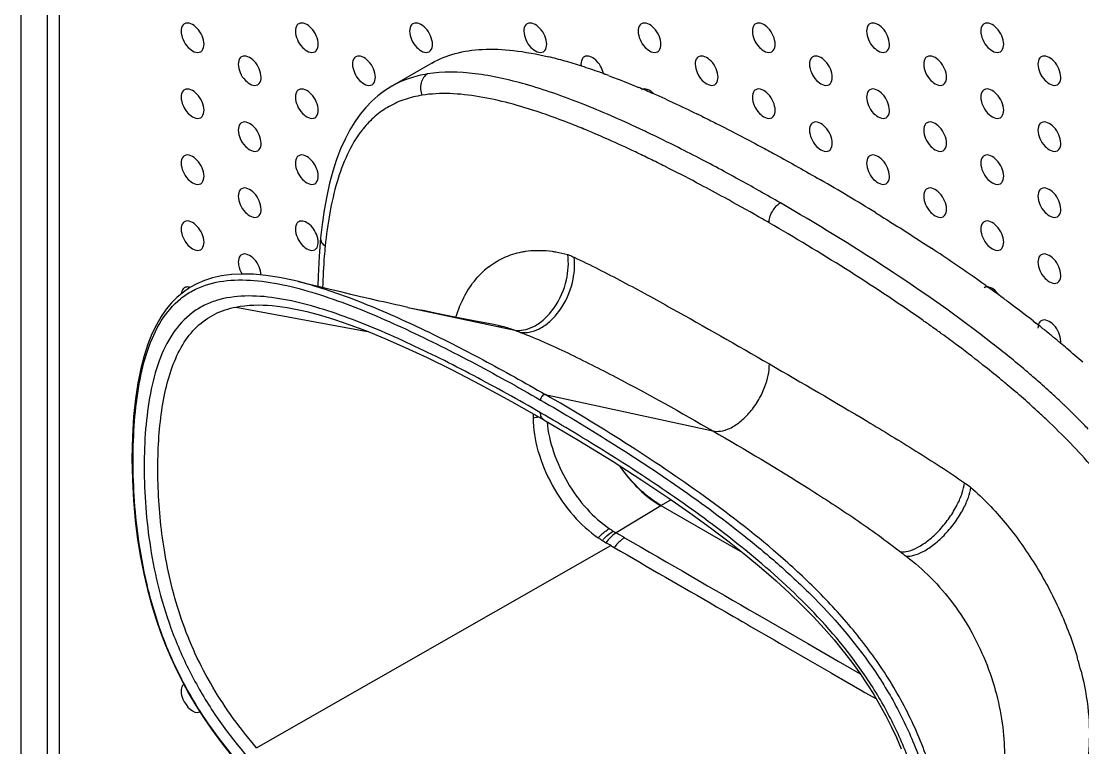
# Model space of a CAD drawing. Header units: millimetres. Extents: x 0 to 1189, y 0 to 841.
# Drawn here: x 252.3 to 318, y 319.7 to 364.6 of the extents above; entities that cross this region are included whole.
import ezdxf

# ---------------------------------------------------------------- set-up
doc = ezdxf.new("R2010")
doc.units = ezdxf.units.MM
doc.header["$LTSCALE"] = 65.395
doc.layers.get('0').update_dxf_attribs({"linetype": 'CONTINUOUS'})
doc.layers.add('AXIS', color=7, linetype='CONTINUOUS')

msp = doc.modelspace()

# ---------------------------------------------------------------- linework, layer by layer
at = {"color": 7, "linetype": 'Continuous'}
for p, q in [((252.309, 247.306), (252.309, 524.917)), ((253.942, 246.364), (253.942, 523.974)), ((254.649, 522.749), (254.649, 247.588)), ((277.722, 362.036), (275.257, 360.612)), ((288.345, 361.389), (288.407, 361.366)), ((288.345, 361.388), (288.407, 361.365)), ((275.256, 360.613), (274.797, 360.322)), ((275.256, 360.613), (275.246, 360.607)), ((270.077, 348.371), (269.48, 348.52)), ((270.766, 348.202), (270.077, 348.371)), ((312.01, 348.281), (312.139, 348.188)), ((312.01, 348.28), (312.139, 348.187)), ((271.435, 348.038), (270.766, 348.202)), ((272.083, 347.881), (271.435, 348.038)), ((272.711, 347.731), (272.083, 347.881)), ((273.317, 347.587), (272.711, 347.731)), ((273.902, 347.45), (273.317, 347.587)), ((274.46, 347.321), (273.902, 347.45)), ((270.299, 346.592), (270.306, 346.59)), ((276.238, 346.929), (277.096, 346.748)), ((314.944, 346.088), (315.106, 345.96)), ((315.01, 346.035), (315.106, 345.959)), ((291.907, 334.672), (296.946, 331.763))]:
    msp.add_line(p, q, dxfattribs=at)
at = {"color": 9, "linetype": 'Continuous'}
for p, q in [((287.127, 357.962), (287.024, 358.004)), ((287.127, 357.962), (287.024, 358.003)), ((288.66, 357.306), (288.495, 357.379)), ((288.66, 357.306), (288.495, 357.378)), ((292.205, 355.624), (292.142, 355.656)), ((292.205, 355.623), (292.142, 355.656)), ((296.57, 354.927), (296.346, 355.049)), ((296.57, 354.925), (296.346, 355.049)), ((294.363, 354.509), (294.113, 354.642)), ((294.363, 354.51), (294.114, 354.642)), ((298.032, 354.114), (297.798, 354.245)), ((298.032, 354.112), (297.798, 354.245)), ((265.589, 346.946), (273.738, 345.442)), ((276.255, 346.926), (282.856, 345.518)), ((309.907, 344.834), (309.784, 344.925)), ((309.908, 344.835), (309.785, 344.926)), ((284.745, 341.541), (295.121, 339.284)), ((316.961, 340.79), (316.938, 340.812)), ((316.961, 340.79), (316.938, 340.811)), ((291.907, 334.643), (289.128, 332.973)), ((291.907, 334.672), (292.526, 335.03)), ((266.875, 319.682), (288.811, 332.188)), ((288.811, 332.188), (289.015, 332.07)), ((297.883, 327.928), (300.99, 326.134)), ((297.458, 327.191), (298.915, 326.349)), ((298.915, 326.349), (299.246, 326.158)), ((299.246, 326.158), (300.994, 325.15)), ((300.99, 326.134), (302.876, 325.044)), ((300.994, 325.15), (302.437, 324.317)), ((302.876, 325.044), (304.244, 324.253)), ((302.437, 324.317), (302.494, 324.284)), ((302.494, 324.283), (304.358, 323.208)), ((304.358, 323.208), (304.53, 323.109)), ((304.359, 323.208), (304.53, 323.11)), ((304.53, 323.109), (305.241, 322.699))]:
    msp.add_line(p, q, dxfattribs=at)
at = {"color": 7, "linetype": 'Continuous'}
for points in [[(274.797, 360.322), (274.391, 360.015), (274.007, 359.675), (273.639, 359.293), (273.29, 358.872)], [(273.29, 358.872), (272.961, 358.411), (272.649, 357.902)], [(272.649, 357.902), (272.354, 357.342), (272.081, 356.733), (271.83, 356.075), (271.601, 355.364), (271.396, 354.605), (271.216, 353.799), (271.061, 352.949), (270.931, 352.054), (270.836, 351.229)], [(270.836, 351.229), (270.742, 350.099), (270.68, 348.856), (270.668, 348.226)], [(269.48, 348.52), (269.208, 348.586), (268.299, 348.775), (267.459, 348.903), (266.681, 348.974), (265.972, 348.99), (265.315, 348.955), (264.71, 348.873), (264.157, 348.749), (263.645, 348.584), (263.177, 348.382), (262.749, 348.148), (262.345, 347.874), (261.966, 347.561), (261.615, 347.209), (261.28, 346.808), (260.965, 346.355), (260.672, 345.851), (260.397, 345.28), (260.143, 344.641), (259.914, 343.933), (259.707, 343.135), (259.528, 342.245), (259.379, 341.263), (259.265, 340.176), (259.189, 338.937), (259.161, 337.587), (259.186, 336.257), (259.255, 334.985), (259.367, 333.742), (259.516, 332.561), (259.692, 331.467), (259.893, 330.445), (260.12, 329.47), (260.369, 328.546), (260.636, 327.676), (260.925, 326.837), (261.234, 326.031), (261.559, 325.262), (261.91, 324.503), (262.286, 323.757), (262.686, 323.027), (263.121, 322.292), (263.59, 321.557), (264.092, 320.824), (264.645, 320.071), (265.25, 319.302)], [(276.238, 346.929), (275.75, 347.034), (275.491, 347.091), (275.244, 347.145), (274.992, 347.201), (274.729, 347.26), (274.46, 347.321)], [(270.306, 346.59), (270.824, 346.449), (271.706, 346.179), (272.656, 345.853), (273.68, 345.466), (274.819, 344.999), (276.067, 344.451), (277.429, 343.816), (278.973, 343.054), (280.721, 342.149), (282.649, 341.104), (284.651, 339.971)], [(281.837, 345.811), (281.46, 345.882), (280.661, 346.033), (279.892, 346.182), (279.15, 346.329), (278.436, 346.472), (277.751, 346.612), (277.096, 346.748)], [(284.651, 339.971), (286.818, 338.693), (288.883, 337.423), (290.73, 336.237), (292.325, 335.17), (293.703, 334.21), (294.963, 333.294), (296.124, 332.414), (297.167, 331.588), (298.136, 330.784), (299.035, 330), (299.859, 329.245), (300.629, 328.503), (301.346, 327.772), (302.007, 327.06), (302.623, 326.355), (303.195, 325.66), (303.721, 324.979), (304.21, 324.303), (304.66, 323.638), (305.073, 322.985), (305.461, 322.325), (305.823, 321.662), (306.159, 320.996), (306.478, 320.312), (306.778, 319.609)]]:
    msp.add_lwpolyline(points, dxfattribs=at)
for centre, radius, start, end in [((279.141, 338.128), 24.984, 74.17937, 76.57937), ((278.039, 334.14), 29.122, 73.16427, 74.23228), ((277.214, 331.397), 31.987, 72.17553, 73.17285), ((275.85, 327.161), 36.436, 70.33266, 72.17272), ((274.266, 322.644), 41.224, 70.02991, 70.37232), ((273.552, 320.686), 43.308, 69.54113, 69.93968), ((267.823, 306.256), 58.834, 67.02921, 67.28988), ((266.784, 303.807), 61.495, 66.60745, 67.02801), ((265.672, 301.234), 64.297, 66.3527, 66.60865), ((264.168, 297.804), 68.043, 65.6577, 66.35066), ((254.347, 276.765), 91.263, 63.94578, 64.15797), ((229.15, 229.003), 145.273, 58.43919, 60.0042), ((245.025, 254.014), 115.646, 55.77182, 56.62571), ((252.352, 264.794), 102.611, 54.45119, 55.76864), ((259.249, 274.496), 90.707, 53.78304, 54.33233), ((261.525, 277.609), 86.851, 53.47287, 53.78126), ((262.713, 279.214), 84.854, 53.31208, 53.47229), ((265.802, 283.343), 79.698, 51.93196, 53.31938), ((270.697, 289.629), 71.731, 51.36084, 51.74897), ((272.431, 291.797), 68.955, 50.79579, 51.36196), ((274.397, 294.207), 65.845, 50.21333, 50.79583), ((275.563, 295.61), 64.02, 50.07922, 50.2112), ((276.499, 296.727), 62.563, 49.61074, 50.0805), ((278.719, 299.331), 59.141, 48.3595, 49.61411)]:
    msp.add_arc(centre, radius, start, end, dxfattribs=at)
at = {"color": 9, "linetype": 'Continuous'}
for centre, radius, start, end in [((278.135, 355.605), 5.775, 119.47363, 119.88738), ((278.138, 355.598), 5.783, 119.15683, 119.47365), ((275.732, 333.291), 28.519, 73.75349, 74.1529), ((272.284, 322.945), 38.024, 70.36912, 71.37867), ((278.546, 353.88), 6.522, 141.17014, 142.0255), ((265.152, 304.54), 57.765, 66.83235, 67.63993), ((263.056, 299.632), 63.101, 66.22511, 66.83589), ((255.203, 282.27), 83.57, 64.60634, 64.77715), ((250.635, 272.765), 94.115, 63.25946, 64.57553), ((257.884, 288.07), 75.768, 64.64562, 66.03408), ((243.302, 258.227), 110.398, 62.39958, 63.25557), ((253.177, 278.11), 86.784, 64.00414, 64.65363), ((249.676, 270.929), 94.773, 63.37918, 64.00394), ((242.564, 256.837), 110.558, 62.20792, 63.32009), ((240.362, 252.591), 116.755, 62.12891, 62.40244), ((237.078, 246.402), 123.761, 61.38728, 62.12422), ((230.964, 235.212), 136.512, 60.6866, 61.27637), ((235.824, 244.102), 124.966, 61.29989, 62.06701), ((228.197, 230.244), 140.785, 60.3021, 61.28552), ((224.013, 222.861), 150.685, 60.02345, 60.57945), ((222.33, 219.932), 152.649, 60.02572, 60.30674), ((284.448, 345.308), 5.223, 132.72569, 137.78193), ((284.315, 345.451), 5.028, 127.54984, 132.71766), ((254.054, 269.249), 93.984, 54.47224, 54.93049), ((256.385, 272.513), 89.973, 53.99133, 54.47214), ((258.124, 274.908), 87.013, 53.57937, 53.99062), ((262.042, 280.157), 80.463, 52.03085, 53.49612), ((266.033, 285.294), 73.958, 51.86682, 52.02012), ((269.558, 289.752), 68.275, 50.71868, 51.8834), ((272.893, 293.833), 63.004, 50.06379, 50.71635), ((279.316, 301.409), 54.48, 47.53639, 48.81691), ((281.136, 303.397), 51.784, 46.44164, 47.53697), ((282.027, 304.339), 50.487, 46.25299, 46.43757), ((284.212, 306.599), 47.344, 44.85038, 46.23468), ((289.632, 340.106), 5.643, 177.59867, 180.02445), ((283.742, 342.595), 2.504, 275.66753, 283.31356), ((286.484, 308.859), 44.139, 43.77118, 44.85016), ((193.844, 165.974), 192.27, 60.11372, 60.29229), ((200.593, 179.839), 176.047, 59.92676, 60.04487), ((297.827, 319.341), 20.715, 16.23132, 16.59135), ((298.545, 319.546), 19.968, 14.1544, 16.24211)]:
    msp.add_arc(centre, radius, start, end, dxfattribs=at)
at = {"color": 7, "linetype": 'Continuous'}
for points, knots in [([(277.722, 362.036), (278.171, 362.295), (279.191, 362.71), (280.918, 362.952), (282.869, 362.857), (284.226, 362.601), (284.94, 362.431)], [0, 0, 0, 0, 0.210385, 0.441023, 0.702336, 1, 1, 1, 1]), ([(288.689, 361.262), (288.841, 361.205), (289.461, 360.97), (290.075, 360.722), (290.537, 360.529)], [0, 0, 0, 0, 0.244367, 1, 1, 1, 1]), ([(292.214, 359.798), (292.372, 359.727), (293.013, 359.434), (293.649, 359.133), (294.127, 358.901)], [0, 0, 0, 0, 0.24613, 1, 1, 1, 1]), ([(294.431, 358.753), (294.732, 358.606), (295.956, 358), (297.168, 357.368), (298.077, 356.881)], [0, 0, 0, 0, 0.244916, 1, 1, 1, 1]), ([(298.077, 356.881), (298.384, 356.716), (299.626, 356.043), (300.856, 355.35), (301.777, 354.818)], [0, 0, 0, 0, 0.247209, 1, 1, 1, 1]), ([(305.186, 352.788), (305.478, 352.608), (306.638, 351.889), (307.788, 351.152), (308.643, 350.589)], [0, 0, 0, 0, 0.250715, 1, 1, 1, 1]), ([(283.211, 345.382), (283.39, 345.356), (283.798, 345.369), (284.433, 345.6), (285.082, 346.065), (285.879, 346.978), (286.492, 348.337), (286.595, 349.511), (286.53, 350.025)], [0, 0, 0, 0, 0.085079, 0.188727, 0.313883, 0.457389, 0.755832, 1, 1, 1, 1]), ([(284.745, 341.541), (284.715, 341.547), (284.639, 341.523), (284.542, 341.445), (284.478, 341.325), (284.453, 341.237), (284.453, 341.196)], [0, 0, 0, 0, 0.186596, 0.450629, 0.74933, 1, 1, 1, 1]), ([(289.335, 337.132), (289.691, 336.613), (290.461, 335.682), (291.413, 334.929), (291.907, 334.644)], [0, 0, 0, 0, 0.524751, 1, 1, 1, 1]), ([(291.907, 334.672), (291.672, 334.808), (290.696, 335.47), (289.89, 336.362), (289.373, 337.106)], [0, 0, 0, 0, 0.230328, 1, 1, 1, 1]), ([(306.74, 331.797), (306.898, 331.788), (307.27, 331.84), (307.862, 332.091), (308.522, 332.539), (309.185, 333.163), (309.779, 333.903), (310.246, 334.675), (310.555, 335.397), (310.674, 335.861), (310.705, 336.07)], [0, 0, 0, 0, 0.0766, 0.179295, 0.309716, 0.461181, 0.619661, 0.769055, 0.89742, 1, 1, 1, 1])]:
    msp.add_open_spline(points, degree=3, knots=knots, dxfattribs=at)
at = {"color": 9, "linetype": 'Continuous'}
for points, knots in [([(283.52, 360.726), (282.5, 361.015), (280.5, 361.47), (278.422, 361.524), (277.449, 361.367)], [0, 0, 0, 0, 0.518258, 1, 1, 1, 1]), ([(277.449, 361.367), (277.067, 361.306), (276.332, 361.13), (275.64, 360.827), (275.321, 360.649)], [0, 0, 0, 0, 0.514113, 1, 1, 1, 1]), ([(277.449, 361.367), (277.357, 361.315), (277.184, 361.151), (277.036, 360.809), (277.011, 360.421), (277.074, 360.166), (277.122, 360.051)], [0, 0, 0, 0, 0.216293, 0.471754, 0.744658, 1, 1, 1, 1]), ([(284.426, 358.978), (283.797, 359.19), (282.551, 359.571), (280.686, 359.99), (278.876, 360.195), (277.688, 360.142), (277.122, 360.051)], [0, 0, 0, 0, 0.267372, 0.524516, 0.769178, 1, 1, 1, 1]), ([(290.816, 357.872), (289.643, 358.424), (287.313, 359.456), (284.912, 360.321), (283.711, 360.671)], [0, 0, 0, 0, 0.509006, 1, 1, 1, 1]), ([(277.122, 360.051), (276.764, 359.994), (276.062, 359.827), (275.074, 359.394), (274.192, 358.773), (273.693, 358.252), (273.466, 357.969)], [0, 0, 0, 0, 0.25306, 0.500294, 0.747206, 1, 1, 1, 1]), ([(287.024, 358.004), (286.86, 358.071), (286.209, 358.334), (285.553, 358.582), (285.059, 358.758)], [0, 0, 0, 0, 0.252304, 1, 1, 1, 1]), ([(273.405, 357.893), (272.676, 356.958), (271.932, 355.211), (271.373, 352.746), (271.194, 351.408), (271.124, 350.721)], [0, 0, 0, 0, 0.46799, 0.727373, 1, 1, 1, 1]), ([(298.595, 352.164), (298.595, 352.275), (298.637, 352.52), (298.789, 352.869), (299.015, 353.175), (299.206, 353.334), (299.302, 353.389)], [0, 0, 0, 0, 0.227123, 0.500001, 0.772878, 1, 1, 1, 1]), ([(312.415, 344.7), (310.305, 346.35), (306.003, 349.367), (301.525, 352.105), (299.302, 353.389)], [0, 0, 0, 0, 0.510688, 1, 1, 1, 1]), ([(308.055, 346.17), (306.508, 347.256), (303.39, 349.315), (300.191, 351.242), (298.595, 352.164)], [0, 0, 0, 0, 0.506202, 1, 1, 1, 1]), ([(270.836, 351.229), (270.827, 351.134), (270.886, 350.924), (271.038, 350.782), (271.124, 350.721)], [0, 0, 0, 0, 0.475161, 1, 1, 1, 1]), ([(271.124, 350.721), (271.103, 350.511), (271.026, 349.657), (270.982, 348.8), (270.964, 348.154)], [0, 0, 0, 0, 0.246077, 1, 1, 1, 1]), ([(281.251, 349.437), (281.546, 349.664), (282.195, 350.054), (282.917, 350.283), (283.288, 350.356)], [0, 0, 0, 0, 0.496284, 1, 1, 1, 1]), ([(283.288, 350.356), (283.362, 350.371), (283.668, 350.424), (283.978, 350.449), (284.211, 350.454)], [0, 0, 0, 0, 0.245758, 1, 1, 1, 1]), ([(284.211, 350.454), (284.289, 350.455), (284.608, 350.455), (284.926, 350.429), (285.164, 350.396)], [0, 0, 0, 0, 0.24451, 1, 1, 1, 1]), ([(285.164, 350.396), (285.245, 350.384), (285.573, 350.333), (285.896, 350.257), (286.138, 350.19)], [0, 0, 0, 0, 0.24417, 1, 1, 1, 1]), ([(282.856, 345.518), (283.037, 345.492), (283.448, 345.504), (284.087, 345.736), (284.736, 346.204), (285.527, 347.123), (286.127, 348.494), (286.211, 349.674), (286.138, 350.19)], [0, 0, 0, 0, 0.085706, 0.189539, 0.31443, 0.457409, 0.755108, 1, 1, 1, 1]), ([(286.138, 350.19), (286.171, 350.18), (286.305, 350.134), (286.435, 350.076), (286.53, 350.025)], [0, 0, 0, 0, 0.240882, 1, 1, 1, 1]), ([(286.53, 350.025), (287.036, 349.79), (288.047, 349.295), (290.064, 348.248), (293.6, 346.308), (296.608, 344.585), (298.617, 343.425)], [0, 0, 0, 0, 0.121617, 0.245, 0.494853, 1, 1, 1, 1]), ([(284.445, 304.606), (282.996, 305.443), (280.093, 307.189), (275.78, 310.019), (271.484, 313.192), (267.281, 316.892), (264.137, 320.605), (262.114, 324.041), (260.565, 327.621), (259.683, 331.308), (259.297, 334.895), (259.206, 337.431), (259.29, 339.856), (259.562, 342.146), (260.065, 344.247), (260.869, 346.085), (261.893, 347.307), (262.89, 347.973), (263.993, 348.45), (265.555, 348.692), (267.518, 348.548), (269.556, 348.108), (272.382, 347.216), (275.943, 345.714), (280.207, 343.583), (283.035, 342.015), (284.453, 341.196)], [0, 0, 0, 0, 0.063856, 0.129237, 0.196758, 0.267516, 0.342543, 0.381155, 0.419274, 0.491064, 0.524657, 0.556885, 0.587785, 0.617187, 0.644723, 0.669992, 0.69312, 0.704298, 0.715508, 0.738739, 0.763691, 0.790275, 0.818159, 0.876637, 0.937515, 1, 1, 1, 1]), ([(269.48, 348.52), (270.111, 348.363), (271.38, 347.986), (273.927, 347.053), (277.122, 345.63), (280.943, 343.684), (283.476, 342.274), (284.745, 341.541)], [0, 0, 0, 0, 0.115924, 0.235638, 0.483338, 0.73884, 1, 1, 1, 1]), ([(279.219, 346.317), (279.361, 346.793), (279.72, 347.686), (280.272, 348.478), (280.58, 348.818)], [0, 0, 0, 0, 0.520007, 1, 1, 1, 1]), ([(284.453, 340.407), (283.083, 341.198), (280.352, 342.713), (276.887, 344.451), (274.12, 345.672), (272.079, 346.465), (270.064, 347.107), (268.093, 347.543), (266.192, 347.696), (264.677, 347.487), (263.597, 347.056), (262.615, 346.448), (261.588, 345.315), (260.768, 343.576), (260.253, 341.567), (259.973, 339.366), (259.86, 336.173), (260.114, 332.82), (260.813, 329.385), (261.656, 326.71), (262.841, 324.075), (264.832, 320.779), (267.882, 317.215), (271.943, 313.659), (276.092, 310.607), (280.254, 307.881), (283.056, 306.198), (284.454, 305.39)], [0, 0, 0, 0, 0.062487, 0.123395, 0.153042, 0.181947, 0.209873, 0.236518, 0.261551, 0.284888, 0.29613, 0.307303, 0.330269, 0.355281, 0.382602, 0.411892, 0.442777, 0.508767, 0.544103, 0.58109, 0.619348, 0.657981, 0.732872, 0.803487, 0.870897, 0.9362, 1, 1, 1, 1]), ([(266.875, 319.682), (265.869, 320.853), (264.489, 322.736), (263.054, 325.469), (261.934, 328.265), (261.078, 331.794), (260.757, 335.292), (260.762, 337.957), (260.891, 339.832), (261.163, 341.593), (261.6, 343.202), (262.239, 344.612), (263.124, 345.76), (264.266, 346.571), (265.141, 346.856), (265.589, 346.946)], [0, 0, 0, 0, 0.150565, 0.226103, 0.300573, 0.443769, 0.578321, 0.642208, 0.703443, 0.761498, 0.815686, 0.865561, 0.911514, 0.95542, 1, 1, 1, 1]), ([(265.589, 346.946), (266.327, 347.095), (267.937, 347.111), (269.494, 346.8), (270.299, 346.592)], [0, 0, 0, 0, 0.475232, 1, 1, 1, 1]), ([(281.837, 345.811), (281.921, 345.796), (282.267, 345.721), (282.605, 345.614), (282.856, 345.518)], [0, 0, 0, 0, 0.240122, 1, 1, 1, 1]), ([(282.856, 345.518), (282.883, 345.508), (283.001, 345.463), (283.119, 345.417), (283.211, 345.382)], [0, 0, 0, 0, 0.224804, 1, 1, 1, 1]), ([(283.211, 345.382), (284.202, 344.997), (286.192, 344.108), (290.173, 342.089), (293.141, 340.427), (295.121, 339.284)], [0, 0, 0, 0, 0.238233, 0.487754, 1, 1, 1, 1]), ([(315.189, 342.411), (314.961, 342.611), (314.052, 343.394), (313.121, 344.149), (312.415, 344.7)], [0, 0, 0, 0, 0.253443, 1, 1, 1, 1]), ([(295.121, 339.284), (295.273, 339.251), (295.635, 339.247), (296.218, 339.438), (296.847, 339.846), (297.457, 340.453), (297.977, 341.199), (298.442, 342.179), (298.617, 342.952), (298.617, 343.425)], [0, 0, 0, 0, 0.078245, 0.178658, 0.305058, 0.453172, 0.61046, 0.761172, 1, 1, 1, 1]), ([(298.617, 343.425), (300.641, 342.257), (303.68, 340.488), (307.199, 338.356), (309.207, 337.078), (310.209, 336.415), (310.705, 336.07)], [0, 0, 0, 0, 0.495295, 0.745465, 0.871952, 1, 1, 1, 1]), ([(315.97, 339.793), (315.755, 339.999), (314.897, 340.803), (314.011, 341.578), (313.338, 342.143)], [0, 0, 0, 0, 0.253065, 1, 1, 1, 1]), ([(284.453, 341.196), (285.901, 340.36), (288.8, 338.616), (293.107, 335.79), (296.645, 333.181), (299.415, 330.848), (302.193, 328.232), (304.742, 325.227), (306.769, 321.799), (308.324, 318.223), (309.214, 314.539), (309.605, 310.954), (309.699, 308.419), (309.619, 305.994), (309.351, 303.703), (308.856, 301.599), (308.175, 300.028), (307.433, 298.99), (306.791, 298.35), (306.057, 297.848), (304.96, 297.362), (303.405, 297.108), (301.447, 297.241), (299.412, 297.673), (297.331, 298.324), (295.221, 299.134), (292.359, 300.386), (288.776, 302.175), (285.951, 303.738), (284.534, 304.555)], [0, 0, 0, 0, 0.063844, 0.129213, 0.19671, 0.231592, 0.267462, 0.342452, 0.381061, 0.419207, 0.491043, 0.524643, 0.556906, 0.587829, 0.617258, 0.644856, 0.670163, 0.682016, 0.693417, 0.704601, 0.715801, 0.738988, 0.763885, 0.790423, 0.818267, 0.847108, 0.876706, 0.937546, 1, 1, 1, 1]), ([(309.573, 302.962), (309.767, 303.816), (310.028, 305.607), (310.148, 308.386), (310.033, 311.314), (309.654, 314.375), (308.935, 317.545), (307.781, 320.745), (306.157, 323.83), (304.142, 326.653), (301.882, 329.162), (298.761, 332.085), (294.708, 335.238), (289.749, 338.561), (286.409, 340.58), (284.745, 341.541)], [0, 0, 0, 0, 0.05296, 0.109121, 0.168103, 0.230024, 0.295425, 0.364313, 0.435208, 0.505565, 0.573607, 0.639084, 0.764028, 0.883718, 1, 1, 1, 1]), ([(284.651, 339.971), (284.587, 340.008), (284.475, 340.147), (284.453, 340.316), (284.453, 340.407)], [0, 0, 0, 0, 0.453018, 1, 1, 1, 1]), ([(284.454, 305.39), (285.824, 304.599), (288.555, 303.084), (292.672, 301.02), (296.111, 299.562), (298.84, 298.69), (300.812, 298.255), (302.712, 298.101), (304.227, 298.31), (305.308, 298.741), (306.289, 299.349), (307.316, 300.48), (308.137, 302.219), (308.652, 304.227), (308.932, 306.427), (309.046, 309.62), (308.792, 312.971), (308.094, 316.405), (307.252, 319.08), (306.069, 321.715), (304.079, 325.011), (301.03, 328.576), (296.969, 332.135), (292.818, 335.188), (288.655, 337.915), (285.852, 339.599), (284.453, 340.407)], [0, 0, 0, 0, 0.062483, 0.123382, 0.181912, 0.209841, 0.23648, 0.261514, 0.284851, 0.29609, 0.307261, 0.330221, 0.355225, 0.382536, 0.411818, 0.442695, 0.508667, 0.543993, 0.58097, 0.619218, 0.657845, 0.732758, 0.803406, 0.870844, 0.936174, 1, 1, 1, 1]), ([(283.989, 340.104), (283.989, 339.414), (284.236, 337.956), (285.105, 335.893), (286.375, 334.052), (287.459, 333.056), (288.027, 332.669)], [0, 0, 0, 0, 0.237074, 0.500376, 0.763979, 1, 1, 1, 1]), ([(284.858, 339.849), (284.911, 339.215), (285.21, 337.91), (286.058, 336.078), (287.232, 334.46), (288.208, 333.583), (288.717, 333.236)], [0, 0, 0, 0, 0.242471, 0.504926, 0.765093, 1, 1, 1, 1]), ([(321.367, 333.412), (320.593, 334.604), (318.899, 336.834), (316.961, 338.847), (315.97, 339.793)], [0, 0, 0, 0, 0.509246, 1, 1, 1, 1]), ([(295.121, 339.284), (297.121, 338.129), (300.097, 336.356), (303.963, 333.844), (305.834, 332.501), (306.74, 331.797)], [0, 0, 0, 0, 0.500801, 0.75107, 1, 1, 1, 1]), ([(307.085, 331.529), (307.242, 331.522), (307.613, 331.579), (308.203, 331.833), (308.865, 332.281), (309.533, 332.902), (310.136, 333.637), (310.613, 334.402), (310.934, 335.117), (311.061, 335.576), (311.097, 335.783)], [0, 0, 0, 0, 0.076265, 0.179093, 0.309934, 0.46187, 0.620658, 0.770055, 0.898078, 1, 1, 1, 1]), ([(310.705, 336.07), (310.738, 336.049), (310.874, 335.961), (311.002, 335.862), (311.097, 335.783)], [0, 0, 0, 0, 0.242502, 1, 1, 1, 1]), ([(311.097, 335.783), (311.857, 335.117), (313.301, 333.616), (315.125, 331.046), (316.627, 328.24), (317.381, 326.257), (317.679, 325.256)], [0, 0, 0, 0, 0.241588, 0.494927, 0.750569, 1, 1, 1, 1]), ([(288.027, 332.669), (288.08, 332.728), (288.286, 332.944), (288.525, 333.131), (288.717, 333.236)], [0, 0, 0, 0, 0.264506, 1, 1, 1, 1]), ([(288.027, 332.669), (288.047, 332.656), (288.132, 332.601), (288.217, 332.544), (288.283, 332.502)], [0, 0, 0, 0, 0.23062, 1, 1, 1, 1]), ([(288.283, 332.502), (288.333, 332.562), (288.531, 332.783), (288.764, 332.974), (288.953, 333.081)], [0, 0, 0, 0, 0.264896, 1, 1, 1, 1]), ([(289.128, 332.973), (289.01, 332.899), (288.782, 332.713), (288.589, 332.492), (288.497, 332.369)], [0, 0, 0, 0, 0.475592, 1, 1, 1, 1]), ([(288.953, 333.081), (288.967, 333.072), (289.024, 333.034), (289.083, 332.999), (289.128, 332.973)], [0, 0, 0, 0, 0.232929, 1, 1, 1, 1]), ([(289.648, 332.675), (289.591, 332.64), (289.351, 332.471), (289.149, 332.252), (289.015, 332.07)], [0, 0, 0, 0, 0.22954, 1, 1, 1, 1]), ([(289.015, 332.07), (291.125, 330.848), (293.94, 329.222), (296.755, 327.597), (297.458, 327.191)], [0, 0, 0, 0, 0.7502, 1, 1, 1, 1]), ([(306.74, 331.797), (306.77, 331.773), (306.884, 331.683), (306.999, 331.594), (307.085, 331.529)], [0, 0, 0, 0, 0.262641, 1, 1, 1, 1]), ([(307.085, 331.529), (307.623, 331.122), (308.664, 330.207), (310.045, 328.61), (311.216, 326.787), (312.129, 324.809), (312.768, 322.769), (313.126, 320.761), (313.203, 318.876), (313.054, 317.681), (312.919, 317.133)], [0, 0, 0, 0, 0.124295, 0.254123, 0.387367, 0.521734, 0.653886, 0.779886, 0.896129, 1, 1, 1, 1]), ([(317.907, 324.429), (318.116, 323.6), (318.413, 321.986), (318.466, 319.642), (318.099, 317.563), (317.546, 316.347), (317.203, 315.832)], [0, 0, 0, 0, 0.289689, 0.554182, 0.790349, 1, 1, 1, 1])]:
    msp.add_open_spline(points, degree=3, knots=knots, dxfattribs=at)
for points in [[(288.717, 333.236), (288.796, 333.185), (288.874, 333.132), (288.953, 333.081)], [(288.283, 332.502), (288.352, 332.454), (288.424, 332.411), (288.497, 332.369)], [(289.648, 332.675), (292.394, 331.093), (295.139, 329.511), (297.883, 327.928)]]:
    msp.add_open_spline(points, degree=3, dxfattribs=at)
at = {"layer": 'AXIS', "color": 7, "linetype": 'Continuous'}
for points, knots in [([(262.415, 364.474), (262.382, 364.455), (262.247, 364.341), (262.208, 364.151), (262.208, 364.017)], [0, 0, 0, 0, 0.220867, 1, 1, 1, 1]), ([(262.208, 364.017), (262.208, 363.838), (262.315, 363.463), (262.627, 362.937), (263.181, 362.606), (263.416, 362.743)], [0, 0, 0, 0, 0.277753, 0.577543, 1, 1, 1, 1]), ([(263.623, 363.2), (263.623, 363.379), (263.516, 363.754), (263.204, 364.28), (262.65, 364.611), (262.415, 364.474)], [0, 0, 0, 0, 0.277753, 0.577543, 1, 1, 1, 1]), ([(269.486, 364.474), (269.453, 364.455), (269.319, 364.341), (269.28, 364.151), (269.28, 364.017)], [0, 0, 0, 0, 0.220867, 1, 1, 1, 1]), ([(269.28, 364.017), (269.28, 363.838), (269.386, 363.463), (269.698, 362.937), (270.252, 362.606), (270.487, 362.743)], [0, 0, 0, 0, 0.277753, 0.577543, 1, 1, 1, 1]), ([(270.694, 363.2), (270.694, 363.379), (270.588, 363.754), (270.275, 364.28), (269.721, 364.611), (269.486, 364.474)], [0, 0, 0, 0, 0.277753, 0.577543, 1, 1, 1, 1]), ([(276.557, 364.474), (276.524, 364.455), (276.39, 364.341), (276.351, 364.151), (276.351, 364.017)], [0, 0, 0, 0, 0.220867, 1, 1, 1, 1]), ([(276.351, 364.017), (276.351, 363.838), (276.457, 363.463), (276.769, 362.937), (277.323, 362.606), (277.558, 362.743)], [0, 0, 0, 0, 0.277753, 0.577543, 1, 1, 1, 1]), ([(277.765, 363.2), (277.765, 363.379), (277.659, 363.754), (277.346, 364.28), (276.792, 364.611), (276.557, 364.474)], [0, 0, 0, 0, 0.277753, 0.577543, 1, 1, 1, 1]), ([(283.628, 364.474), (283.595, 364.455), (283.461, 364.342), (283.422, 364.151), (283.422, 364.017)], [0, 0, 0, 0, 0.220867, 1, 1, 1, 1]), ([(283.422, 364.017), (283.422, 363.838), (283.528, 363.463), (283.841, 362.937), (284.394, 362.606), (284.629, 362.743)], [0, 0, 0, 0, 0.277753, 0.577543, 1, 1, 1, 1]), ([(284.836, 363.2), (284.836, 363.379), (284.73, 363.754), (284.417, 364.28), (283.863, 364.611), (283.628, 364.474)], [0, 0, 0, 0, 0.277753, 0.577543, 1, 1, 1, 1]), ([(290.699, 364.474), (290.666, 364.455), (290.532, 364.342), (290.493, 364.151), (290.493, 364.017)], [0, 0, 0, 0, 0.220867, 1, 1, 1, 1]), ([(290.493, 364.017), (290.493, 363.838), (290.599, 363.463), (290.912, 362.937), (291.465, 362.606), (291.701, 362.743)], [0, 0, 0, 0, 0.277753, 0.577543, 1, 1, 1, 1]), ([(291.907, 363.2), (291.907, 363.379), (291.801, 363.754), (291.488, 364.28), (290.934, 364.611), (290.699, 364.474)], [0, 0, 0, 0, 0.277753, 0.577543, 1, 1, 1, 1]), ([(297.77, 364.474), (297.737, 364.455), (297.603, 364.342), (297.564, 364.151), (297.564, 364.017)], [0, 0, 0, 0, 0.220867, 1, 1, 1, 1]), ([(297.564, 364.017), (297.564, 363.838), (297.67, 363.463), (297.983, 362.937), (298.537, 362.606), (298.772, 362.743)], [0, 0, 0, 0, 0.277753, 0.577543, 1, 1, 1, 1]), ([(298.978, 363.2), (298.978, 363.379), (298.872, 363.754), (298.559, 364.28), (298.005, 364.611), (297.77, 364.474)], [0, 0, 0, 0, 0.277753, 0.577543, 1, 1, 1, 1]), ([(304.841, 364.474), (304.808, 364.455), (304.674, 364.342), (304.635, 364.151), (304.635, 364.017)], [0, 0, 0, 0, 0.220867, 1, 1, 1, 1]), ([(304.635, 364.017), (304.635, 363.838), (304.741, 363.463), (305.054, 362.937), (305.608, 362.606), (305.843, 362.743)], [0, 0, 0, 0, 0.277753, 0.577543, 1, 1, 1, 1]), ([(306.049, 363.2), (306.049, 363.379), (305.943, 363.754), (305.63, 364.28), (305.076, 364.611), (304.841, 364.474)], [0, 0, 0, 0, 0.277753, 0.577543, 1, 1, 1, 1]), ([(311.912, 364.474), (311.879, 364.455), (311.745, 364.342), (311.706, 364.151), (311.706, 364.017)], [0, 0, 0, 0, 0.220867, 1, 1, 1, 1]), ([(311.706, 364.017), (311.706, 363.838), (311.812, 363.463), (312.125, 362.937), (312.679, 362.606), (312.914, 362.743)], [0, 0, 0, 0, 0.277753, 0.577543, 1, 1, 1, 1]), ([(313.12, 363.2), (313.12, 363.379), (313.014, 363.754), (312.701, 364.28), (312.147, 364.611), (311.912, 364.474)], [0, 0, 0, 0, 0.277753, 0.577543, 1, 1, 1, 1]), ([(263.416, 362.743), (263.449, 362.762), (263.584, 362.875), (263.623, 363.066), (263.623, 363.2)], [0, 0, 0, 0, 0.220867, 1, 1, 1, 1]), ([(270.487, 362.743), (270.52, 362.762), (270.655, 362.875), (270.694, 363.066), (270.694, 363.2)], [0, 0, 0, 0, 0.220867, 1, 1, 1, 1]), ([(277.558, 362.743), (277.591, 362.762), (277.726, 362.875), (277.765, 363.066), (277.765, 363.2)], [0, 0, 0, 0, 0.220867, 1, 1, 1, 1]), ([(284.629, 362.743), (284.662, 362.762), (284.797, 362.875), (284.836, 363.066), (284.836, 363.2)], [0, 0, 0, 0, 0.220867, 1, 1, 1, 1]), ([(291.701, 362.743), (291.733, 362.762), (291.868, 362.875), (291.907, 363.066), (291.907, 363.2)], [0, 0, 0, 0, 0.220867, 1, 1, 1, 1]), ([(298.772, 362.743), (298.804, 362.762), (298.939, 362.876), (298.978, 363.066), (298.978, 363.2)], [0, 0, 0, 0, 0.220867, 1, 1, 1, 1]), ([(305.843, 362.743), (305.876, 362.762), (306.01, 362.876), (306.049, 363.066), (306.049, 363.2)], [0, 0, 0, 0, 0.220867, 1, 1, 1, 1]), ([(312.914, 362.743), (312.947, 362.762), (313.081, 362.876), (313.12, 363.066), (313.12, 363.2)], [0, 0, 0, 0, 0.220867, 1, 1, 1, 1]), ([(265.95, 362.433), (265.918, 362.414), (265.783, 362.3), (265.744, 362.109), (265.744, 361.975)], [0, 0, 0, 0, 0.220867, 1, 1, 1, 1]), ([(267.158, 361.159), (267.158, 361.338), (267.052, 361.712), (266.739, 362.239), (266.185, 362.569), (265.95, 362.433)], [0, 0, 0, 0, 0.277753, 0.577543, 1, 1, 1, 1]), ([(273.021, 362.433), (272.989, 362.414), (272.854, 362.3), (272.815, 362.109), (272.815, 361.975)], [0, 0, 0, 0, 0.220867, 1, 1, 1, 1]), ([(274.229, 361.159), (274.229, 361.338), (274.123, 361.712), (273.81, 362.239), (273.257, 362.569), (273.021, 362.433)], [0, 0, 0, 0, 0.277753, 0.577543, 1, 1, 1, 1]), ([(287.164, 362.433), (287.131, 362.414), (286.996, 362.3), (286.957, 362.11), (286.957, 361.975)], [0, 0, 0, 0, 0.220867, 1, 1, 1, 1]), ([(288.347, 361.387), (288.312, 361.552), (288.177, 361.873), (287.852, 362.318), (287.367, 362.551), (287.164, 362.433)], [0, 0, 0, 0, 0.294811, 0.589023, 1, 1, 1, 1]), ([(294.235, 362.433), (294.202, 362.414), (294.067, 362.3), (294.028, 362.11), (294.028, 361.976)], [0, 0, 0, 0, 0.220867, 1, 1, 1, 1]), ([(295.442, 361.159), (295.442, 361.338), (295.336, 361.713), (295.024, 362.239), (294.47, 362.57), (294.235, 362.433)], [0, 0, 0, 0, 0.277753, 0.577543, 1, 1, 1, 1]), ([(301.306, 362.433), (301.273, 362.414), (301.138, 362.3), (301.099, 362.11), (301.099, 361.976)], [0, 0, 0, 0, 0.220867, 1, 1, 1, 1]), ([(302.514, 361.159), (302.514, 361.338), (302.407, 361.713), (302.095, 362.239), (301.541, 362.57), (301.306, 362.433)], [0, 0, 0, 0, 0.277753, 0.577543, 1, 1, 1, 1]), ([(308.377, 362.433), (308.344, 362.414), (308.209, 362.3), (308.17, 362.11), (308.17, 361.976)], [0, 0, 0, 0, 0.220867, 1, 1, 1, 1]), ([(309.585, 361.159), (309.585, 361.338), (309.478, 361.713), (309.166, 362.239), (308.612, 362.57), (308.377, 362.433)], [0, 0, 0, 0, 0.277753, 0.577543, 1, 1, 1, 1]), ([(315.448, 362.433), (315.415, 362.414), (315.28, 362.301), (315.241, 362.11), (315.241, 361.976)], [0, 0, 0, 0, 0.220867, 1, 1, 1, 1]), ([(316.656, 361.159), (316.656, 361.338), (316.549, 361.713), (316.237, 362.239), (315.683, 362.57), (315.448, 362.433)], [0, 0, 0, 0, 0.277753, 0.577543, 1, 1, 1, 1]), ([(265.744, 361.975), (265.744, 361.797), (265.85, 361.422), (266.163, 360.895), (266.717, 360.565), (266.952, 360.701)], [0, 0, 0, 0, 0.277753, 0.577543, 1, 1, 1, 1]), ([(272.815, 361.975), (272.815, 361.797), (272.921, 361.422), (273.234, 360.895), (273.788, 360.565), (274.023, 360.702)], [0, 0, 0, 0, 0.277753, 0.577543, 1, 1, 1, 1]), ([(294.028, 361.976), (294.028, 361.797), (294.134, 361.422), (294.447, 360.896), (295.001, 360.565), (295.236, 360.702)], [0, 0, 0, 0, 0.277753, 0.577543, 1, 1, 1, 1]), ([(301.099, 361.976), (301.099, 361.797), (301.206, 361.422), (301.518, 360.896), (302.072, 360.565), (302.307, 360.702)], [0, 0, 0, 0, 0.277753, 0.577543, 1, 1, 1, 1]), ([(308.17, 361.976), (308.17, 361.797), (308.277, 361.422), (308.589, 360.896), (309.143, 360.565), (309.378, 360.702)], [0, 0, 0, 0, 0.277753, 0.577543, 1, 1, 1, 1]), ([(315.241, 361.976), (315.241, 361.797), (315.348, 361.422), (315.66, 360.896), (316.214, 360.565), (316.449, 360.702)], [0, 0, 0, 0, 0.277753, 0.577543, 1, 1, 1, 1]), ([(266.952, 360.701), (266.985, 360.721), (267.119, 360.834), (267.158, 361.025), (267.158, 361.159)], [0, 0, 0, 0, 0.220867, 1, 1, 1, 1]), ([(274.023, 360.702), (274.056, 360.721), (274.19, 360.834), (274.229, 361.025), (274.229, 361.159)], [0, 0, 0, 0, 0.220867, 1, 1, 1, 1]), ([(295.236, 360.702), (295.269, 360.721), (295.403, 360.834), (295.442, 361.025), (295.442, 361.159)], [0, 0, 0, 0, 0.220867, 1, 1, 1, 1]), ([(302.307, 360.702), (302.34, 360.721), (302.475, 360.834), (302.514, 361.025), (302.514, 361.159)], [0, 0, 0, 0, 0.220867, 1, 1, 1, 1]), ([(309.378, 360.702), (309.411, 360.721), (309.546, 360.834), (309.585, 361.025), (309.585, 361.159)], [0, 0, 0, 0, 0.220867, 1, 1, 1, 1]), ([(316.449, 360.702), (316.482, 360.721), (316.617, 360.834), (316.656, 361.025), (316.656, 361.159)], [0, 0, 0, 0, 0.220867, 1, 1, 1, 1]), ([(262.415, 360.391), (262.382, 360.372), (262.247, 360.259), (262.208, 360.068), (262.208, 359.934)], [0, 0, 0, 0, 0.220867, 1, 1, 1, 1]), ([(263.623, 359.118), (263.623, 359.296), (263.516, 359.671), (263.204, 360.197), (262.65, 360.528), (262.415, 360.391)], [0, 0, 0, 0, 0.277753, 0.577543, 1, 1, 1, 1]), ([(269.486, 360.391), (269.453, 360.372), (269.319, 360.259), (269.28, 360.068), (269.28, 359.934)], [0, 0, 0, 0, 0.220867, 1, 1, 1, 1]), ([(270.694, 359.118), (270.694, 359.296), (270.588, 359.671), (270.275, 360.198), (269.721, 360.528), (269.486, 360.391)], [0, 0, 0, 0, 0.277753, 0.577543, 1, 1, 1, 1]), ([(291.463, 360.132), (291.41, 360.187), (291.227, 360.353), (290.953, 360.471), (290.783, 360.426)], [0, 0, 0, 0, 0.303546, 1, 1, 1, 1]), ([(297.77, 360.392), (297.737, 360.373), (297.603, 360.259), (297.564, 360.068), (297.564, 359.934)], [0, 0, 0, 0, 0.220867, 1, 1, 1, 1]), ([(298.978, 359.118), (298.978, 359.297), (298.872, 359.671), (298.559, 360.198), (298.005, 360.528), (297.77, 360.392)], [0, 0, 0, 0, 0.277753, 0.577543, 1, 1, 1, 1]), ([(304.841, 360.392), (304.808, 360.373), (304.674, 360.259), (304.635, 360.068), (304.635, 359.934)], [0, 0, 0, 0, 0.220867, 1, 1, 1, 1]), ([(306.049, 359.118), (306.049, 359.297), (305.943, 359.671), (305.63, 360.198), (305.076, 360.528), (304.841, 360.392)], [0, 0, 0, 0, 0.277753, 0.577543, 1, 1, 1, 1]), ([(311.912, 360.392), (311.879, 360.373), (311.745, 360.259), (311.706, 360.069), (311.706, 359.934)], [0, 0, 0, 0, 0.220867, 1, 1, 1, 1]), ([(313.12, 359.118), (313.12, 359.297), (313.014, 359.672), (312.701, 360.198), (312.147, 360.528), (311.912, 360.392)], [0, 0, 0, 0, 0.277753, 0.577543, 1, 1, 1, 1]), ([(262.208, 359.934), (262.208, 359.755), (262.315, 359.381), (262.627, 358.854), (263.181, 358.524), (263.416, 358.66)], [0, 0, 0, 0, 0.277753, 0.577543, 1, 1, 1, 1]), ([(269.28, 359.934), (269.28, 359.755), (269.386, 359.381), (269.698, 358.854), (270.252, 358.524), (270.487, 358.66)], [0, 0, 0, 0, 0.277753, 0.577543, 1, 1, 1, 1]), ([(297.564, 359.934), (297.564, 359.756), (297.67, 359.381), (297.983, 358.854), (298.537, 358.524), (298.772, 358.66)], [0, 0, 0, 0, 0.277753, 0.577543, 1, 1, 1, 1]), ([(304.635, 359.934), (304.635, 359.756), (304.741, 359.381), (305.054, 358.854), (305.608, 358.524), (305.843, 358.661)], [0, 0, 0, 0, 0.277753, 0.577543, 1, 1, 1, 1]), ([(311.706, 359.934), (311.706, 359.756), (311.812, 359.381), (312.125, 358.855), (312.679, 358.524), (312.914, 358.661)], [0, 0, 0, 0, 0.277753, 0.577543, 1, 1, 1, 1]), ([(263.416, 358.66), (263.449, 358.679), (263.584, 358.793), (263.623, 358.983), (263.623, 359.118)], [0, 0, 0, 0, 0.220867, 1, 1, 1, 1]), ([(270.487, 358.66), (270.52, 358.679), (270.655, 358.793), (270.694, 358.984), (270.694, 359.118)], [0, 0, 0, 0, 0.220867, 1, 1, 1, 1]), ([(298.772, 358.66), (298.804, 358.68), (298.939, 358.793), (298.978, 358.984), (298.978, 359.118)], [0, 0, 0, 0, 0.220867, 1, 1, 1, 1]), ([(305.843, 358.661), (305.876, 358.68), (306.01, 358.793), (306.049, 358.984), (306.049, 359.118)], [0, 0, 0, 0, 0.220867, 1, 1, 1, 1]), ([(312.914, 358.661), (312.947, 358.68), (313.081, 358.793), (313.12, 358.984), (313.12, 359.118)], [0, 0, 0, 0, 0.220867, 1, 1, 1, 1]), ([(265.95, 358.35), (265.918, 358.331), (265.783, 358.218), (265.744, 358.027), (265.744, 357.893)], [0, 0, 0, 0, 0.220867, 1, 1, 1, 1]), ([(267.158, 357.076), (267.158, 357.255), (267.052, 357.63), (266.739, 358.156), (266.185, 358.487), (265.95, 358.35)], [0, 0, 0, 0, 0.277753, 0.577543, 1, 1, 1, 1]), ([(301.306, 358.35), (301.273, 358.331), (301.138, 358.218), (301.099, 358.027), (301.099, 357.893)], [0, 0, 0, 0, 0.220867, 1, 1, 1, 1]), ([(302.514, 357.077), (302.514, 357.255), (302.407, 357.63), (302.095, 358.157), (301.541, 358.487), (301.306, 358.35)], [0, 0, 0, 0, 0.277753, 0.577543, 1, 1, 1, 1]), ([(308.377, 358.351), (308.344, 358.331), (308.209, 358.218), (308.17, 358.027), (308.17, 357.893)], [0, 0, 0, 0, 0.220867, 1, 1, 1, 1]), ([(309.585, 357.077), (309.585, 357.255), (309.478, 357.63), (309.166, 358.157), (308.612, 358.487), (308.377, 358.351)], [0, 0, 0, 0, 0.277753, 0.577543, 1, 1, 1, 1]), ([(315.448, 358.351), (315.415, 358.331), (315.28, 358.218), (315.241, 358.027), (315.241, 357.893)], [0, 0, 0, 0, 0.220867, 1, 1, 1, 1]), ([(316.656, 357.077), (316.656, 357.256), (316.549, 357.63), (316.237, 358.157), (315.683, 358.487), (315.448, 358.351)], [0, 0, 0, 0, 0.277753, 0.577543, 1, 1, 1, 1]), ([(265.744, 357.893), (265.744, 357.714), (265.85, 357.339), (266.163, 356.813), (266.717, 356.482), (266.952, 356.619)], [0, 0, 0, 0, 0.277753, 0.577543, 1, 1, 1, 1]), ([(301.099, 357.893), (301.099, 357.714), (301.206, 357.34), (301.518, 356.813), (302.072, 356.483), (302.307, 356.619)], [0, 0, 0, 0, 0.277753, 0.577543, 1, 1, 1, 1]), ([(308.17, 357.893), (308.17, 357.714), (308.277, 357.34), (308.589, 356.813), (309.143, 356.483), (309.378, 356.619)], [0, 0, 0, 0, 0.277753, 0.577543, 1, 1, 1, 1]), ([(315.241, 357.893), (315.241, 357.714), (315.348, 357.34), (315.66, 356.813), (316.214, 356.483), (316.449, 356.619)], [0, 0, 0, 0, 0.277753, 0.577543, 1, 1, 1, 1]), ([(266.952, 356.619), (266.985, 356.638), (267.119, 356.752), (267.158, 356.942), (267.158, 357.076)], [0, 0, 0, 0, 0.220867, 1, 1, 1, 1]), ([(302.307, 356.619), (302.34, 356.638), (302.475, 356.752), (302.514, 356.943), (302.514, 357.077)], [0, 0, 0, 0, 0.220867, 1, 1, 1, 1]), ([(309.378, 356.619), (309.411, 356.638), (309.546, 356.752), (309.585, 356.943), (309.585, 357.077)], [0, 0, 0, 0, 0.220867, 1, 1, 1, 1]), ([(316.449, 356.619), (316.482, 356.638), (316.617, 356.752), (316.656, 356.943), (316.656, 357.077)], [0, 0, 0, 0, 0.220867, 1, 1, 1, 1]), ([(262.415, 356.309), (262.382, 356.29), (262.247, 356.176), (262.208, 355.986), (262.208, 355.852)], [0, 0, 0, 0, 0.220867, 1, 1, 1, 1]), ([(263.623, 355.035), (263.623, 355.214), (263.516, 355.589), (263.204, 356.115), (262.65, 356.446), (262.415, 356.309)], [0, 0, 0, 0, 0.277753, 0.577543, 1, 1, 1, 1]), ([(269.486, 356.309), (269.453, 356.29), (269.319, 356.176), (269.28, 355.986), (269.28, 355.852)], [0, 0, 0, 0, 0.220867, 1, 1, 1, 1]), ([(270.694, 355.035), (270.694, 355.214), (270.588, 355.589), (270.275, 356.115), (269.721, 356.446), (269.486, 356.309)], [0, 0, 0, 0, 0.277753, 0.577543, 1, 1, 1, 1]), ([(304.841, 356.309), (304.808, 356.29), (304.674, 356.177), (304.635, 355.986), (304.635, 355.852)], [0, 0, 0, 0, 0.220867, 1, 1, 1, 1]), ([(306.049, 355.035), (306.049, 355.214), (305.943, 355.589), (305.63, 356.115), (305.076, 356.446), (304.841, 356.309)], [0, 0, 0, 0, 0.277753, 0.577543, 1, 1, 1, 1]), ([(311.912, 356.309), (311.879, 356.29), (311.745, 356.177), (311.706, 355.986), (311.706, 355.852)], [0, 0, 0, 0, 0.220867, 1, 1, 1, 1]), ([(313.12, 355.035), (313.12, 355.214), (313.014, 355.589), (312.701, 356.115), (312.147, 356.446), (311.912, 356.309)], [0, 0, 0, 0, 0.277753, 0.577543, 1, 1, 1, 1]), ([(262.208, 355.852), (262.208, 355.673), (262.315, 355.298), (262.627, 354.772), (263.181, 354.441), (263.416, 354.578)], [0, 0, 0, 0, 0.277753, 0.577543, 1, 1, 1, 1]), ([(269.28, 355.852), (269.28, 355.673), (269.386, 355.298), (269.698, 354.772), (270.252, 354.441), (270.487, 354.578)], [0, 0, 0, 0, 0.277753, 0.577543, 1, 1, 1, 1]), ([(304.635, 355.852), (304.635, 355.673), (304.741, 355.298), (305.054, 354.772), (305.608, 354.441), (305.843, 354.578)], [0, 0, 0, 0, 0.277753, 0.577543, 1, 1, 1, 1]), ([(311.706, 355.852), (311.706, 355.673), (311.812, 355.298), (312.125, 354.772), (312.679, 354.441), (312.914, 354.578)], [0, 0, 0, 0, 0.277753, 0.577543, 1, 1, 1, 1]), ([(263.416, 354.578), (263.449, 354.597), (263.584, 354.71), (263.623, 354.901), (263.623, 355.035)], [0, 0, 0, 0, 0.220867, 1, 1, 1, 1]), ([(270.487, 354.578), (270.52, 354.597), (270.655, 354.71), (270.694, 354.901), (270.694, 355.035)], [0, 0, 0, 0, 0.220867, 1, 1, 1, 1]), ([(305.843, 354.578), (305.876, 354.597), (306.01, 354.711), (306.049, 354.901), (306.049, 355.035)], [0, 0, 0, 0, 0.220867, 1, 1, 1, 1]), ([(312.914, 354.578), (312.947, 354.597), (313.081, 354.711), (313.12, 354.901), (313.12, 355.035)], [0, 0, 0, 0, 0.220867, 1, 1, 1, 1]), ([(265.95, 354.268), (265.918, 354.249), (265.783, 354.135), (265.744, 353.944), (265.744, 353.81)], [0, 0, 0, 0, 0.220867, 1, 1, 1, 1]), ([(267.158, 352.994), (267.158, 353.173), (267.052, 353.547), (266.739, 354.074), (266.185, 354.404), (265.95, 354.268)], [0, 0, 0, 0, 0.277753, 0.577543, 1, 1, 1, 1]), ([(308.377, 354.268), (308.344, 354.249), (308.209, 354.135), (308.17, 353.945), (308.17, 353.811)], [0, 0, 0, 0, 0.220867, 1, 1, 1, 1]), ([(309.585, 352.994), (309.585, 353.173), (309.478, 353.548), (309.166, 354.074), (308.612, 354.405), (308.377, 354.268)], [0, 0, 0, 0, 0.277753, 0.577543, 1, 1, 1, 1]), ([(315.448, 354.268), (315.415, 354.249), (315.28, 354.136), (315.241, 353.945), (315.241, 353.811)], [0, 0, 0, 0, 0.220867, 1, 1, 1, 1]), ([(316.656, 352.994), (316.656, 353.173), (316.549, 353.548), (316.237, 354.074), (315.683, 354.405), (315.448, 354.268)], [0, 0, 0, 0, 0.277753, 0.577543, 1, 1, 1, 1]), ([(265.744, 353.81), (265.744, 353.632), (265.85, 353.257), (266.163, 352.73), (266.717, 352.4), (266.952, 352.536)], [0, 0, 0, 0, 0.277753, 0.577543, 1, 1, 1, 1]), ([(308.17, 353.811), (308.17, 353.632), (308.277, 353.257), (308.589, 352.731), (309.143, 352.4), (309.378, 352.537)], [0, 0, 0, 0, 0.277753, 0.577543, 1, 1, 1, 1]), ([(315.241, 353.811), (315.241, 353.632), (315.348, 353.257), (315.66, 352.731), (316.214, 352.4), (316.449, 352.537)], [0, 0, 0, 0, 0.277753, 0.577543, 1, 1, 1, 1]), ([(266.952, 352.536), (266.985, 352.556), (267.119, 352.669), (267.158, 352.86), (267.158, 352.994)], [0, 0, 0, 0, 0.220867, 1, 1, 1, 1]), ([(309.378, 352.537), (309.411, 352.556), (309.546, 352.669), (309.585, 352.86), (309.585, 352.994)], [0, 0, 0, 0, 0.220867, 1, 1, 1, 1]), ([(316.449, 352.537), (316.482, 352.556), (316.617, 352.669), (316.656, 352.86), (316.656, 352.994)], [0, 0, 0, 0, 0.220867, 1, 1, 1, 1]), ([(262.415, 352.226), (262.382, 352.207), (262.247, 352.094), (262.208, 351.903), (262.208, 351.769)], [0, 0, 0, 0, 0.220867, 1, 1, 1, 1]), ([(263.623, 350.953), (263.623, 351.131), (263.516, 351.506), (263.204, 352.032), (262.65, 352.363), (262.415, 352.226)], [0, 0, 0, 0, 0.277753, 0.577543, 1, 1, 1, 1]), ([(269.486, 352.226), (269.453, 352.207), (269.319, 352.094), (269.28, 351.903), (269.28, 351.769)], [0, 0, 0, 0, 0.220867, 1, 1, 1, 1]), ([(270.661, 351.215), (270.623, 351.378), (270.485, 351.69), (270.16, 352.122), (269.685, 352.342), (269.486, 352.226)], [0, 0, 0, 0, 0.296806, 0.590165, 1, 1, 1, 1]), ([(311.912, 352.227), (311.879, 352.208), (311.745, 352.094), (311.706, 351.904), (311.706, 351.769)], [0, 0, 0, 0, 0.220867, 1, 1, 1, 1]), ([(313.12, 350.953), (313.12, 351.132), (313.014, 351.506), (312.701, 352.033), (312.147, 352.363), (311.912, 352.227)], [0, 0, 0, 0, 0.277753, 0.577543, 1, 1, 1, 1]), ([(262.208, 351.769), (262.208, 351.59), (262.315, 351.215), (262.627, 350.689), (263.181, 350.359), (263.416, 350.495)], [0, 0, 0, 0, 0.277753, 0.577543, 1, 1, 1, 1]), ([(269.28, 351.769), (269.28, 351.59), (269.386, 351.216), (269.698, 350.689), (270.252, 350.359), (270.487, 350.495)], [0, 0, 0, 0, 0.277753, 0.577543, 1, 1, 1, 1]), ([(311.706, 351.769), (311.706, 351.591), (311.812, 351.216), (312.125, 350.69), (312.679, 350.359), (312.914, 350.496)], [0, 0, 0, 0, 0.277753, 0.577543, 1, 1, 1, 1]), ([(263.416, 350.495), (263.449, 350.514), (263.584, 350.628), (263.623, 350.818), (263.623, 350.953)], [0, 0, 0, 0, 0.220867, 1, 1, 1, 1]), ([(270.571, 350.564), (270.592, 350.587), (270.67, 350.701), (270.694, 350.846), (270.694, 350.953)], [0, 0, 0, 0, 0.222431, 1, 1, 1, 1]), ([(312.914, 350.496), (312.947, 350.515), (313.081, 350.628), (313.12, 350.819), (313.12, 350.953)], [0, 0, 0, 0, 0.220867, 1, 1, 1, 1]), ([(267.158, 348.911), (267.158, 349.09), (267.052, 349.465), (266.739, 349.991), (266.185, 350.322), (265.95, 350.185)], [0, 0, 0, 0, 0.277753, 0.577543, 1, 1, 1, 1]), ([(316.656, 348.912), (316.656, 349.091), (316.549, 349.465), (316.237, 349.992), (315.683, 350.322), (315.448, 350.186)], [0, 0, 0, 0, 0.277753, 0.577543, 1, 1, 1, 1]), ([(265.95, 350.185), (265.918, 350.166), (265.783, 350.053), (265.744, 349.862), (265.744, 349.728)], [0, 0, 0, 0, 0.220867, 1, 1, 1, 1]), ([(265.744, 349.728), (265.744, 349.668), (265.769, 349.408), (265.871, 349.159), (265.976, 348.988)], [0, 0, 0, 0, 0.228353, 1, 1, 1, 1]), ([(315.448, 350.186), (315.415, 350.166), (315.28, 350.053), (315.241, 349.862), (315.241, 349.728)], [0, 0, 0, 0, 0.220867, 1, 1, 1, 1]), ([(315.241, 349.728), (315.241, 349.549), (315.348, 349.175), (315.66, 348.648), (316.214, 348.318), (316.449, 348.454)], [0, 0, 0, 0, 0.277753, 0.577543, 1, 1, 1, 1]), ([(316.449, 348.454), (316.482, 348.473), (316.617, 348.587), (316.656, 348.778), (316.656, 348.912)], [0, 0, 0, 0, 0.220867, 1, 1, 1, 1]), ([(262.415, 348.144), (262.386, 348.127), (262.271, 348.035), (262.223, 347.88), (262.212, 347.768)], [0, 0, 0, 0, 0.226056, 1, 1, 1, 1]), ([(262.771, 348.161), (262.739, 348.172), (262.622, 348.202), (262.49, 348.188), (262.415, 348.144)], [0, 0, 0, 0, 0.280271, 1, 1, 1, 1]), ([(312.844, 347.678), (312.795, 347.748), (312.614, 347.976), (312.347, 348.171), (312.139, 348.19)], [0, 0, 0, 0, 0.290338, 1, 1, 1, 1]), ([(315.448, 346.103), (315.379, 346.063), (315.305, 345.969), (315.271, 345.864), (315.264, 345.835)], [0, 0, 0, 0, 0.722605, 1, 1, 1, 1]), ([(316.656, 344.829), (316.656, 345.008), (316.549, 345.383), (316.237, 345.909), (315.683, 346.24), (315.448, 346.103)], [0, 0, 0, 0, 0.277753, 0.577543, 1, 1, 1, 1]), ([(262.365, 323.613), (262.339, 323.591), (262.238, 323.474), (262.208, 323.311), (262.208, 323.192)], [0, 0, 0, 0, 0.220818, 1, 1, 1, 1]), ([(262.208, 323.192), (262.208, 323.019), (262.335, 322.451), (262.966, 321.733), (263.373, 321.897)], [0, 0, 0, 0, 0.281518, 1, 1, 1, 1])]:
    msp.add_open_spline(points, degree=3, knots=knots, dxfattribs=at)
for points in [[(286.957, 361.975), (286.957, 361.937), (286.96, 361.899), (286.964, 361.861)], [(290.783, 360.426), (290.754, 360.418), (290.725, 360.407), (290.699, 360.392)], [(270.694, 350.953), (270.694, 351.041), (270.681, 351.129), (270.661, 351.215)], [(270.487, 350.495), (270.519, 350.513), (270.547, 350.537), (270.571, 350.564)], [(312.139, 348.19), (312.062, 348.196), (311.979, 348.183), (311.912, 348.144)], [(315.264, 345.835), (315.248, 345.773), (315.241, 345.709), (315.241, 345.646)], [(316.647, 344.708), (316.653, 344.748), (316.656, 344.789), (316.656, 344.829)]]:
    msp.add_open_spline(points, degree=3, dxfattribs=at)

doc.saveas('drawing.dxf')
